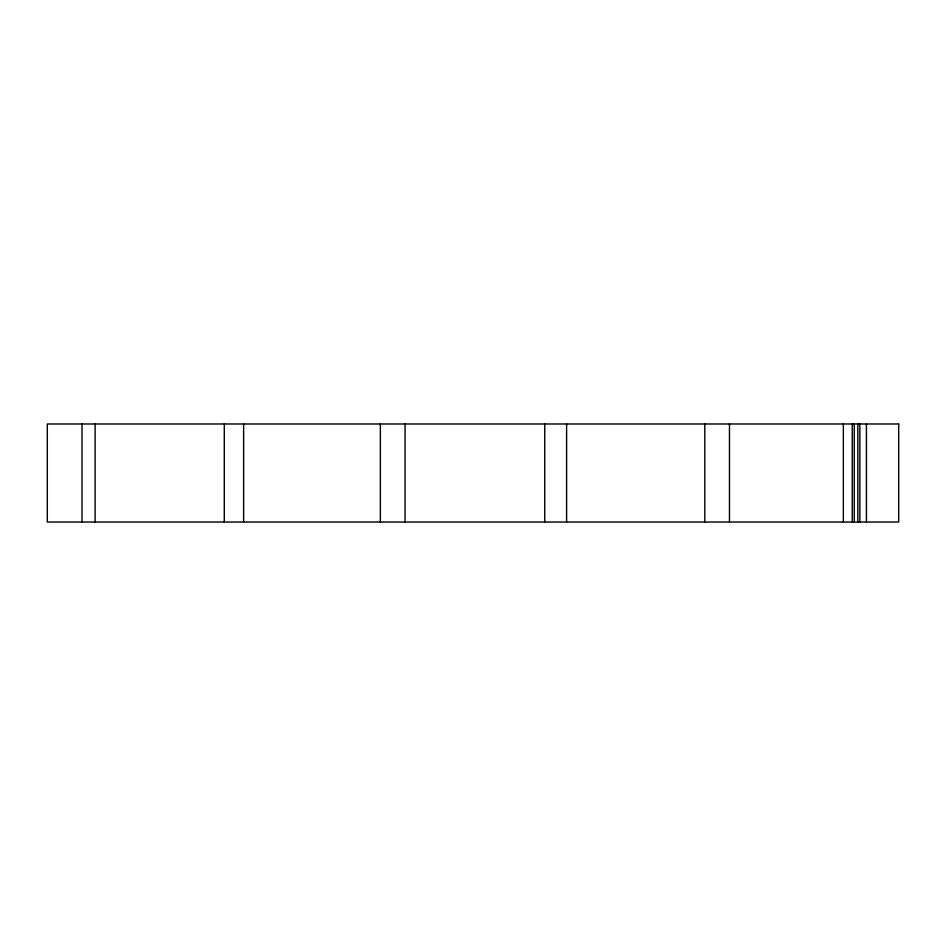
<?xml version="1.0" encoding="UTF-8"?>
<svg xmlns="http://www.w3.org/2000/svg" width="946" height="946" viewBox="0 0 946 946"><rect width="100%" height="100%" fill="white"/><g stroke="black" fill="none" stroke-linecap="round" stroke-linejoin="round"><path stroke-width="1.42" d="M866.43 423.985L866.43 522.015M859.855 423.985L859.855 522.015M857.833 423.985L857.833 522.015M854.273 423.985L854.273 522.015M852.251 423.985L852.251 522.015M843.347 423.985L843.347 522.015M729.472 423.985L729.472 522.015M704.805 423.985L704.805 522.015M566.607 423.985L566.607 522.015M544.754 423.985L544.754 522.015M405.077 423.985L405.077 522.015M380.351 423.985L380.351 522.015M243.619 423.985L243.619 522.015M224.297 423.985L224.297 522.015M95.12 423.985L95.12 522.015M82.006 423.985L82.006 522.015M898.7 423.985L47.3 423.985L47.3 522.015L898.7 522.015L898.7 423.985"/></g></svg>
